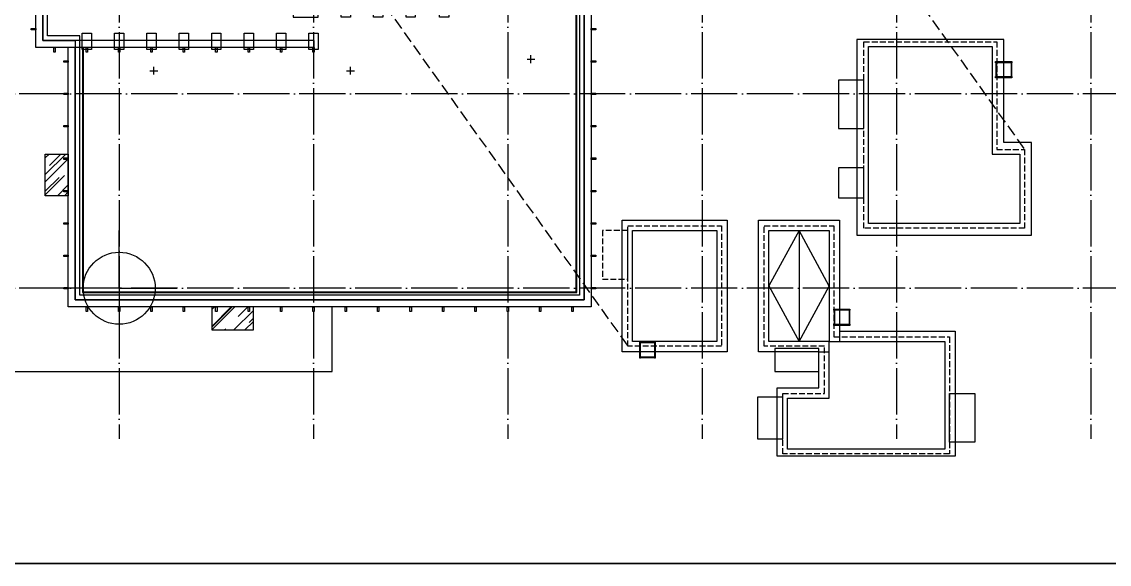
# Model space of a CAD drawing. Extents: x -292644 to 263613, y -713695 to 491457.
# Drawn here: x 107545 to 154557, y 225675 to 249115 of the extents above; entities that cross this region are included whole.
import ezdxf
from ezdxf.xclip import XClip

# ---------------------------------------------------------------- set-up
doc = ezdxf.new("R2010")
doc.units = 0
doc.header["$LTSCALE"] = 1000
doc.header["$MEASUREMENT"] = 0
for name, pattern in [('104-10 轴网$0$DOTE', [2.42, 2, -0.2, 0.02, -0.2]), ('8#楼幕墙$0$109-34 轴网$0$L1$0$$AUDIT_BAD_LTYPE1', [0]), ('X-104 8#10#平面_t3$0$109-34 轴网$0$L1$0$$AUDIT_BAD_LTYPE1', [0]), ('X-104 8#10#平面_t3$0$DASH', [0.35, 0.25, -0.1])]:
    doc.linetypes.add(name, pattern=pattern)
doc.layers.get('0').update_dxf_attribs({"linetype": 'CONTINUOUS'})
doc.layers.get('Defpoints').update_dxf_attribs({"linetype": 'CONTINUOUS'})
for name, color, linetype in [('104-10 轴网$0$A_AXIS-轴线', 36, '104-10 轴网$0$DOTE'), ('8#楼幕墙$0$A-C_玻璃幕墙', 140, 'CONTINUOUS'), ('8#楼幕墙$0$A-O_屋面', 201, 'CONTINUOUS'), ('8#楼幕墙$0$A-TECH_结构', 21, 'CONTINUOUS'), ('X-104 8#10#平面_t3$0$01-标注_尺寸', 124, 'CONTINUOUS'), ('X-104 8#10#平面_t3$0$A-C_玻璃幕墙', 140, 'CONTINUOUS'), ('X-104 8#10#平面_t3$0$A-E_栏杆', 232, 'CONTINUOUS'), ('X-104 8#10#平面_t3$0$A-O_分水线', 127, 'CONTINUOUS'), ('X-104 8#10#平面_t3$0$A-O_屋面', 201, 'CONTINUOUS'), ('X-104 8#10#平面_t3$0$A-O_散水', 134, 'CONTINUOUS'), ('X-104 8#10#平面_t3$0$A-SUR_看线', 231, 'CONTINUOUS'), ('X-104 8#10#平面_t3$0$A-TECH_结构', 21, 'CONTINUOUS'), ('X-104 8#10#平面_t3$0$EH_玻璃', 156, 'CONTINUOUS'), ('X-104 8#10#平面_t3$0$EH_石材', 116, 'CONTINUOUS')]:
    doc.layers.add(name, color=color, linetype=linetype)
doc.layers.add('8#楼幕墙$0$04-不打印_辅助线', color=165, linetype='CONTINUOUS', plot=False)
doc.layers.add('X-104 8#10#平面_t3$0$04-不打印_辅助线', color=165, linetype='CONTINUOUS', plot=False)
doc.layers.get('X-104 8#10#平面_t3$0$01-标注_尺寸').off()
doc.layers.get('X-104 8#10#平面_t3$0$A-O_分水线').off()

# ---------------------------------------------------------------- blocks, each defined once
blk = doc.blocks.new('104-10 轴网')
at = {"layer": '104-10 轴网$0$A_AXIS-轴线', "linetype": '104-10 轴网$0$DOTE'}
for p, q in [((120430, 40100), (120430, -6500)), ((128830, 40100), (128830, -6500)), ((137230, 40100), (137230, -6500)), ((145630, 40100), (145630, -6500)), ((154030, 40100), (154030, -6500)), ((162430, 40100), (162430, -6500)), ((168930, 8400), (113930, 8400)), ((168930, 0), (113930, 0))]:
    blk.add_line(p, q, dxfattribs=at)
at = {"layer": 'Defpoints'}
blk.add_lwpolyline([(104380, 45500), (178480, 45500), (178480, -11900), (104380, -11900)], close=True, dxfattribs=at)
blk = doc.blocks.new('图框-A1')
at = {"const_width": 0.5}
blk.add_lwpolyline([(766, 584), (25, 584), (25, 10), (766, 10)], close=True, dxfattribs=at)
blk = doc.blocks.new('X-104 8#10#平面_t3$0$fdhggh')
at = {"layer": 'X-104 8#10#平面_t3$0$A-TECH_结构', "linetype": 'X-104 8#10#平面_t3$0$109-34 轴网$0$L1$0$$AUDIT_BAD_LTYPE1'}
blk.add_lwpolyline([(27100, 253900), (42500, 253900), (42500, 275900), (24700, 275900), (24700, 274500), (13500, 274500), (13500, 267800), (13500, 267800), (13500, 262850), (8750, 262850), (8750, 265900), (8750, 265900), (8750, 266100), (-3300, 266100), (-3300, 248300), (-1900, 248300), (-1900, 237100), (20100, 237100), (20100, 249700), (27100, 249700)], close=True, dxfattribs=at)
blk = doc.blocks.new('X-104 8#10#平面_t3$0$fdghdgfh')
at = {"layer": 'X-104 8#10#平面_t3$0$EH_玻璃'}
h = blk.add_hatch(dxfattribs=at)
h.set_pattern_fill('AR-RROOF', color=256, scale=600, angle=135)
h.set_pattern_definition([(135, (42800, -184500), (-1724.2092, 646.5784), [11430, -1524, 3810, -762]), (135, (41814, -184052.8), (-177.809, -1255.44), [2286, -251.46, 4572, -571.5]), (135, (42072.6, -184688.6), (-3162.8462, 2440.8336), [6096, -1066.8, 3048, -762])])
h.paths.add_polyline_path([(-1000, 900), (-1000, -900), (0, -900), (0, 900)])
at = {"layer": 'X-104 8#10#平面_t3$0$A-C_玻璃幕墙'}
blk.add_lwpolyline([(-1000, 900), (-1000, -900), (0, -900), (0, 900)], close=True, dxfattribs=at)
blk = doc.blocks.new('8#楼幕墙$0$2')
at = {"linetype": '8#楼幕墙$0$109-34 轴网$0$L1$0$$AUDIT_BAD_LTYPE1'}
for points in [[(-199772, 234016), (-199772, 236514)], [(-199772, 234016), (-202271, 234016)], [(-199772, 234016), (-199772, 231517)], [(-199772, 234016), (-197274, 234016)]]:
    blk.add_lwpolyline(points, dxfattribs=at)
blk.add_circle((-199772, 234016), 1557)
blk = doc.blocks.new('8#楼幕墙')
at = {"layer": '8#楼幕墙$0$A-C_玻璃幕墙'}
for points in [[(-3800, 248770), (-3800, 248830), (-3600, 248830), (-3600, 248770)], [(20400, 248770), (20400, 248830), (20600, 248830), (20600, 248770)], [(-2830, 248000), (-2770, 248000), (-2770, 247800), (-2830, 247800)], [(-1430, 248000), (-1370, 248000), (-1370, 247800), (-1430, 247800)], [(-30, 248000), (30, 248000), (30, 247800), (-30, 247800)], [(1370, 248000), (1430, 248000), (1430, 247800), (1370, 247800)], [(2770, 248000), (2830, 248000), (2830, 247800), (2770, 247800)], [(4170, 248000), (4230, 248000), (4230, 247800), (4170, 247800)], [(5570, 248000), (5630, 248000), (5630, 247800), (5570, 247800)], [(6970, 248000), (7030, 248000), (7030, 247800), (6970, 247800)], [(8370, 248000), (8430, 248000), (8430, 247800), (8370, 247800)], [(-2400, 247370), (-2400, 247430), (-2200, 247430), (-2200, 247370)], [(20400, 247370), (20400, 247430), (20600, 247430), (20600, 247370)], [(-2400, 245970), (-2400, 246030), (-2200, 246030), (-2200, 245970)], [(20400, 245970), (20400, 246030), (20600, 246030), (20600, 245970)], [(-2400, 244570), (-2400, 244630), (-2200, 244630), (-2200, 244570)], [(20400, 244570), (20400, 244630), (20600, 244630), (20600, 244570)], [(-2400, 243170), (-2400, 243230), (-2200, 243230), (-2200, 243170)], [(20400, 243170), (20400, 243230), (20600, 243230), (20600, 243170)], [(-2400, 241770), (-2400, 241830), (-2200, 241830), (-2200, 241770)], [(20400, 241770), (20400, 241830), (20600, 241830), (20600, 241770)], [(-2400, 240370), (-2400, 240430), (-2200, 240430), (-2200, 240370)], [(20400, 240370), (20400, 240430), (20600, 240430), (20600, 240370)], [(-2400, 238970), (-2400, 239030), (-2200, 239030), (-2200, 238970)], [(20400, 238970), (20400, 239030), (20600, 239030), (20600, 238970)], [(-2400, 237570), (-2400, 237630), (-2200, 237630), (-2200, 237570)], [(20400, 237570), (20400, 237630), (20600, 237630), (20600, 237570)], [(-1430, 236800), (-1370, 236800), (-1370, 236600), (-1430, 236600)], [(-30, 236800), (30, 236800), (30, 236600), (-30, 236600)], [(1370, 236800), (1430, 236800), (1430, 236600), (1370, 236600)], [(2770, 236800), (2830, 236800), (2830, 236600), (2770, 236600)], [(4170, 236800), (4230, 236800), (4230, 236600), (4170, 236600)], [(5570, 236800), (5630, 236800), (5630, 236600), (5570, 236600)], [(6970, 236800), (7030, 236800), (7030, 236600), (6970, 236600)], [(8370, 236800), (8430, 236800), (8430, 236600), (8370, 236600)], [(9770, 236800), (9830, 236800), (9830, 236600), (9770, 236600)], [(11170, 236800), (11230, 236800), (11230, 236600), (11170, 236600)], [(12570, 236800), (12630, 236800), (12630, 236600), (12570, 236600)], [(13970, 236800), (14030, 236800), (14030, 236600), (13970, 236600)], [(15370, 236800), (15430, 236800), (15430, 236600), (15370, 236600)], [(16770, 236800), (16830, 236800), (16830, 236600), (16770, 236600)], [(18170, 236800), (18230, 236800), (18230, 236600), (18170, 236600)], [(19570, 236800), (19630, 236800), (19630, 236600), (19570, 236600)]]:
    blk.add_lwpolyline(points, close=True, dxfattribs=at)
at = {"layer": '8#楼幕墙$0$A-O_屋面'}
for p, q in [((-1700, 248000), (-1700, 248500)), ((-2200, 236800), (-2200, 248000)), ((20400, 236800), (-2200, 236800))]:
    blk.add_line(p, q, dxfattribs=at)
for points in [[(8430, 248000), (-3600, 248000), (-3600, 266400)], [(8430, 248300), (-3300, 248300), (-3300, 266100), (7600, 266100)], [(-1700, 248500), (-3100, 248500), (-3100, 265900), (7600, 265900)], [(20100, 249400), (20100, 237100), (-1900, 237100), (-1900, 248000)], [(19900, 249400), (19900, 237300), (-1700, 237300), (-1700, 248000)], [(20400, 249400), (20400, 236800)], [(8430, 248000), (8430, 248300)]]:
    blk.add_lwpolyline(points, dxfattribs=at)
at = {"layer": '8#楼幕墙$0$A-TECH_结构'}
blk.add_lwpolyline([(-3300, 248300), (-1900, 248300), (-1900, 237100), (20100, 237100), (20100, 249700), (27100, 249700), (27100, 253900), (42500, 253900), (42500, 275900), (24700, 275900), (24700, 274500), (13500, 274500), (13500, 262850), (8750, 262850), (8750, 266100), (-3300, 266100)], close=True, dxfattribs=at)
at = {"layer": '8#楼幕墙$0$04-不打印_辅助线', "rotation": 180}
blk.add_blockref('8#楼幕墙$0$2', (-199772, 471616), dxfattribs=at)
blk = doc.blocks.new('X-104 8#10#平面_t3$0$jtkjuyriuy')
h = blk.add_hatch()
h.set_pattern_fill('ANSI31', color=8, scale=30, angle=45)
h.set_pattern_definition([(90, (0, 0), (-47.625, 1e-14), [])])
h.paths.add_polyline_path([(-138, 138), (138, 138), (138, -138), (-138, -138)])
for points in [[(-168, 168), (168, 168), (168, -168), (-168, -168)], [(-138, 138), (138, 138), (138, -138), (-138, -138)]]:
    blk.add_lwpolyline(points, close=True)
at = {"layer": 'X-104 8#10#平面_t3$0$04-不打印_辅助线'}
for p, q in [((-168, 0), (168, 0)), ((0, 168), (0, -168))]:
    blk.add_line(p, q, dxfattribs=at)
blk = doc.blocks.new('X-104 8#10#平面_t3$0$harehas')
for p, q in [((0, 185), (600, 185)), ((0, 165), (600, 165)), ((0, -465), (600, -465)), ((0, -485), (600, -485))]:
    blk.add_line(p, q)
for points in [[(-50, 200), (-50, -500), (0, -500), (0, 200)], [(600, 200), (600, -500), (650, -500), (650, 200)]]:
    blk.add_lwpolyline(points, close=True)
blk = doc.blocks.new('X-104 8#10#平面_t3$0$mqjc')
blk.add_lwpolyline([(0, 200), (700, 200), (700, -200), (0, -200)], close=True)
blk = doc.blocks.new('X-104 8#10#平面_t3$0$fdgdfg')
at = {"layer": 'X-104 8#10#平面_t3$0$A-O_散水'}
for points in [[(18880, 18560), (18880, 17860), (19260, 17860), (19260, 17480), (19960, 17480), (19960, 18560)], [(1080, 0), (1080, 700), (700, 700), (700, 1080), (0, 1080), (0, 0)]]:
    blk.add_lwpolyline(points, close=True, dxfattribs=at)
at = {"layer": 'X-104 8#10#平面_t3$0$A-O_散水', "rotation": 90}
for p in [(19080, 19260), (20480, 19260), (21880, 19260), (23280, 19260), (24680, 19260), (26080, 19260), (27480, 19260), (28880, 19260), (13430, 17860), (14880, 17860), (16280, 17860), (17680, 17860), (2280, 0), (10680, 0), (12080, 0)]:
    blk.add_blockref('X-104 8#10#平面_t3$0$mqjc', p, dxfattribs=at)
at = {"layer": 'X-104 8#10#平面_t3$0$A-O_散水', "xscale": -1, "rotation": 359.9999999999999}
for p in [(19960, 16280), (19960, 14880), (19960, 3680), (19960, 2280)]:
    blk.add_blockref('X-104 8#10#平面_t3$0$mqjc', p, dxfattribs=at)
at = {"layer": 'X-104 8#10#平面_t3$0$A-O_散水'}
for p in [(0, 13480), (0, 12080), (0, 10680), (0, 9280), (0, 7880), (0, 6480), (0, 5080), (0, 3680), (0, 2280), (2460, -3320), (2460, -4720), (2460, -6120)]:
    blk.add_blockref('X-104 8#10#平面_t3$0$mqjc', p, dxfattribs=at)
blk = doc.blocks.new('X-104 8#10#平面_t3')
at = {"layer": 'X-104 8#10#平面_t3$0$A-E_栏杆', "linetype": 'X-104 8#10#平面_t3$0$109-34 轴网$0$L1$0$$AUDIT_BAD_LTYPE1'}
for points in [[(110177, 248000), (110177, 237420), (131537, 237420), (131537, 249400)], [(110207, 248000), (110207, 237450), (131507, 237450), (131507, 249400)]]:
    blk.add_lwpolyline(points, dxfattribs=at)
at = {"layer": 'X-104 8#10#平面_t3$0$A-O_屋面', "linetype": 'X-104 8#10#平面_t3$0$DASH', "ltscale": 2}
for p, q in [((137157, 262850), (150896, 243597)), ((120007, 254355), (133746, 235098))]:
    blk.add_line(p, q, dxfattribs=at)
at = {"layer": 'X-104 8#10#平面_t3$0$A-O_屋面'}
for p, q in [((142896, 235747), (142896, 235297)), ((141996, 234848), (142446, 234848))]:
    blk.add_line(p, q, dxfattribs=at)
for points in [[(143646, 242797), (143646, 239897), (151196, 239897), (151196, 243897), (149996, 243897), (149996, 248347), (143646, 248347), (143646, 242797), (143646, 242797)], [(144146, 243297), (144146, 243297), (144146, 248047), (149496, 248047), (149496, 243397), (150696, 243397), (150696, 240397), (144146, 240397), (144146, 243297)], [(140396, 234998), (140096, 234998), (140096, 233998), (141996, 233998), (141996, 234998), (140246, 234998)], [(147646, 232747), (147646, 233047), (148746, 233047), (148746, 230947), (147646, 230947), (147646, 232747)]]:
    blk.add_lwpolyline(points, dxfattribs=at)
for points in [[(143946, 246597), (142846, 246597), (142846, 244497), (143946, 244497)], [(142846, 241510), (143946, 241510), (143946, 242797), (142846, 242797)], [(133496, 240548), (138046, 240548), (138046, 234848), (133496, 234848)], [(139396, 234848), (139396, 240547), (142896, 240547), (142896, 235747), (147896, 235747), (147896, 230347), (140196, 230347), (140196, 233297), (141996, 233297), (141996, 234848)], [(133946, 240098), (137596, 240098), (137596, 235298), (133946, 235298)], [(139846, 235303), (139846, 240097), (142446, 240097), (142446, 235297), (147446, 235297), (147446, 230647), (140646, 230647), (140646, 232847), (142446, 232847), (142446, 235297)], [(140446, 232898), (139346, 232898), (139346, 231098), (140446, 231098)]]:
    blk.add_lwpolyline(points, close=True, dxfattribs=at)
at = {"layer": 'X-104 8#10#平面_t3$0$A-O_屋面', "linetype": 'X-104 8#10#平面_t3$0$DASH'}
blk.add_lwpolyline([(132646, 237998), (133746, 237998), (133746, 240098), (132646, 240098)], close=True, dxfattribs=at)
at = {"layer": 'X-104 8#10#平面_t3$0$A-SUR_看线'}
blk.add_lwpolyline([(108157, 255200), (106757, 255200), (106757, 234000), (120957, 234000), (120957, 236800)], dxfattribs=at)
at = {"layer": 'X-104 8#10#平面_t3$0$A-TECH_结构', "linetype": 'X-104 8#10#平面_t3$0$DASH'}
for points in [[(143946, 243097), (143946, 243097), (143946, 248247), (149696, 248247), (149696, 243597), (150896, 243597), (150896, 240197), (143946, 240197)], [(133746, 240298), (137796, 240298), (137796, 235098), (133746, 235098)], [(139646, 240297), (142646, 240297), (142646, 235497), (147646, 235497), (147646, 230447), (140446, 230447), (140446, 233047), (142246, 233047), (142246, 235097), (139646, 235099)]]:
    blk.add_lwpolyline(points, close=True, dxfattribs=at)
at = {"layer": 'X-104 8#10#平面_t3$0$EH_石材', "linetype": 'X-104 8#10#平面_t3$0$109-34 轴网$0$L1$0$$AUDIT_BAD_LTYPE1'}
for p, q in [((141146, 240097), (139846, 237700)), ((141146, 240097), (141146, 235300)), ((142446, 237697), (141146, 240097)), ((139846, 237700), (141146, 235300)), ((141146, 235300), (142446, 237697))]:
    blk.add_line(p, q, dxfattribs=at)
at = {"xscale": 100, "yscale": 100, "zscale": 100}
blk.add_blockref('图框-A1', (93207, 224700), dxfattribs=at)
at = {"linetype": 'X-104 8#10#平面_t3$0$109-34 轴网$0$L1$0$$AUDIT_BAD_LTYPE1'}
ref = blk.add_blockref('8#楼幕墙', (111757, 0), dxfattribs=at)
XClip(ref).set_block_clipping_path([(-18549.9999999995, -12899.9999999999), (65550.0000000003, 284100.0000000003)])
ref = blk.add_blockref('104-10 轴网', (-8673, 237600), dxfattribs=at)
XClip(ref).set_block_clipping_path([(104379.5977508624, -11900), (178479.5977508624, 45500)])
blk.add_blockref('X-104 8#10#平面_t3$0$fdhggh', (111757, 0), dxfattribs=at)
at = {"linetype": 'X-104 8#10#平面_t3$0$109-34 轴网$0$L1$0$$AUDIT_BAD_LTYPE1', "xscale": -1, "rotation": 180}
blk.add_blockref('X-104 8#10#平面_t3$0$fdghdgfh', (109557, 242500), dxfattribs=at)
at = {"linetype": 'X-104 8#10#平面_t3$0$109-34 轴网$0$L1$0$$AUDIT_BAD_LTYPE1', "rotation": 90}
blk.add_blockref('X-104 8#10#平面_t3$0$fdghdgfh', (116657, 236800), dxfattribs=at)
at = {"layer": 'X-104 8#10#平面_t3$0$01-标注_尺寸', "linetype": 'X-104 8#10#平面_t3$0$109-34 轴网$0$L1$0$$AUDIT_BAD_LTYPE1', "rotation": 180}
blk.add_blockref('X-104 8#10#平面_t3$0$fdgdfg', (139237, 267880), dxfattribs=at)
at = {"layer": 'X-104 8#10#平面_t3$0$A-O_分水线', "xscale": -1, "rotation": 180}
for p in [(129557, 247500), (113257, 247000), (121757, 247000)]:
    blk.add_blockref('X-104 8#10#平面_t3$0$jtkjuyriuy', p, dxfattribs=at)
at = {"layer": 'X-104 8#10#平面_t3$0$A-SUR_看线', "xscale": -1}
for p, rotation in [((149846, 247347), 90), ((142846, 236647), 89.99999999999993)]:
    blk.add_blockref('X-104 8#10#平面_t3$0$harehas', p, dxfattribs=dict(at, rotation=rotation))
at = {"layer": 'X-104 8#10#平面_t3$0$A-SUR_看线'}
blk.add_blockref('X-104 8#10#平面_t3$0$harehas', (134296, 235098), dxfattribs=at)

msp = doc.modelspace()

# ---------------------------------------------------------------- block references
msp.add_blockref('X-104 8#10#平面_t3', (0, 0))

doc.saveas('drawing.dxf')
